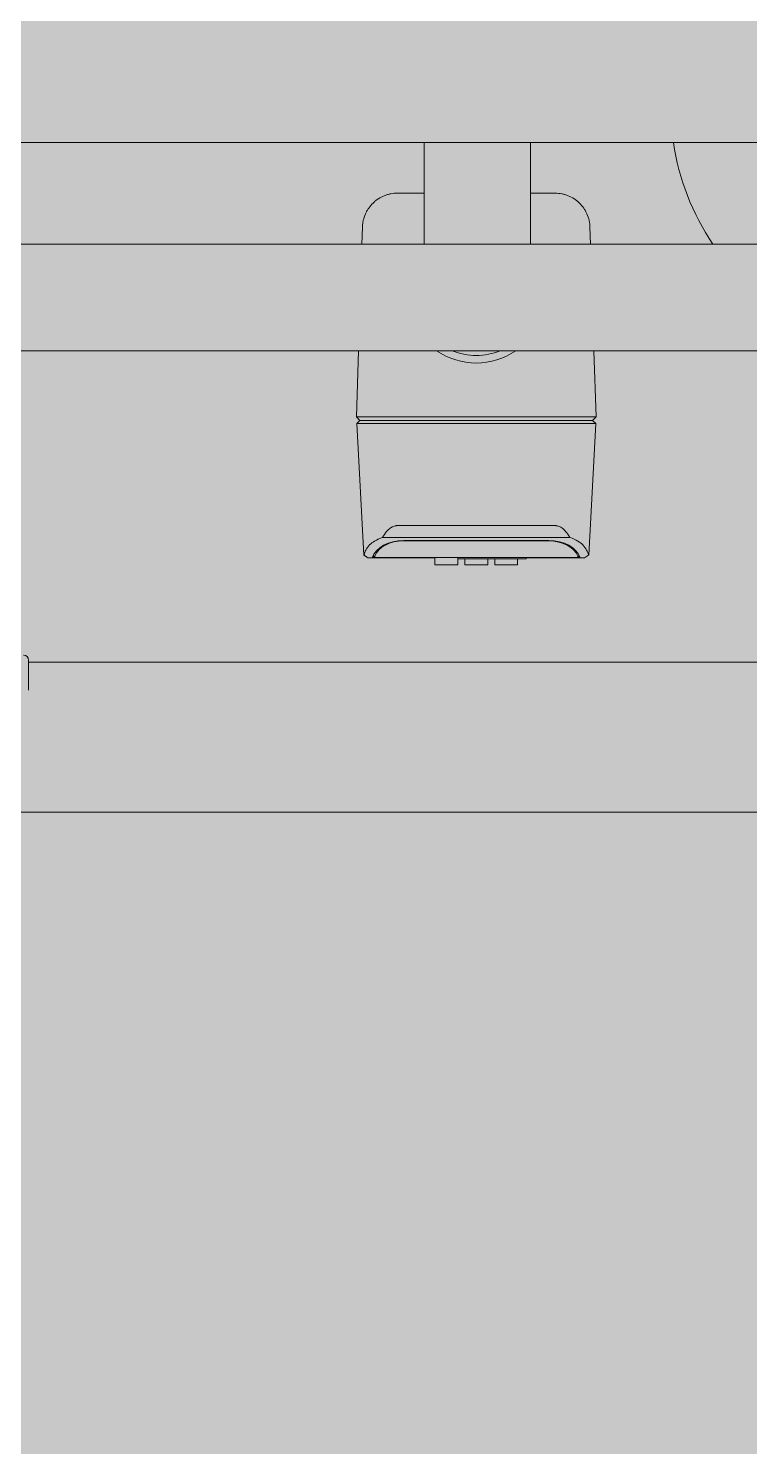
# Model space of a CAD drawing. Header units: centimetres. Extents: x 405564 to 502064, y 46284 to 60634.
# Drawn here: x 484490.16 to 484504.61, y 56721.81 to 56750.2 of the extents above; entities that cross this region are included whole.
import ezdxf

# ---------------------------------------------------------------- set-up
doc = ezdxf.new("R2010")
doc.units = ezdxf.units.CM
doc.linetypes.add('ACAD_ISO07W100', pattern=[3, 0, -3])
doc.linetypes.add('DOT', pattern=[0.25, 0, -0.25])
doc.layers.get('0').update_dxf_attribs({"color": 8, "lineweight": 9})
doc.layers.add('0-KRCN-MİMARİ-220526', color=8, linetype='Continuous', lineweight=9)
doc.layers.add('Visible (ISO)', color=8, linetype='Continuous', lineweight=18)
doc.layers.add('AS_DOS_TERAS_UST', color=8, linetype='ACAD_ISO07W100')
doc.layers.add('AS_NOT_MIMARI', color=8, linetype='Continuous')

# ---------------------------------------------------------------- blocks, each defined once
blk = doc.blocks.new('A$Cdfb98813')
h = blk.add_hatch()
h.set_pattern_fill('ANGLE', color=256, scale=0.3)
h.set_pattern_definition([(0, (182.2423, -979.0145), (0, 2.0955), [1.524, -0.5715]), (90, (182.2423, -979.0145), (-2.0955, 1e-16), [1.524, -0.5715])])
h.paths.add_polyline_path([(1918.018, 199.001), (1545.018, 199.001), (1545.018, 300), (1515.018, 300), (1515.018, 199.001), (238.979, 199.001), (238.979, -429.5), (238.979, -658.015), (1918.018, -658.015)])
h.paths.add_polyline_path([(268.979, -429.5), (268.979, 169.001), (1888.018, 169.001), (1888.018, -628.015), (268.979, -628.015), (268.979, -453.5)], flags=16)
h.paths.add_polyline_path([(1888.018, -429.5), (268.979, -429.5), (268.979, -459.5), (1888.018, -459.5)], flags=0)
h = blk.add_hatch()
h.set_pattern_fill('ANGLE', color=256)
h.set_pattern_definition([(0, (-483849.746, -58273.935), (0, 6.985), [5.08, -1.905]), (90, (-483849.746, -58273.935), (-6.985, 4e-16), [5.08, -1.905])])
h.paths.add_polyline_path([(425.139, -15.05), (800.139, -15.05), (800.139, -100), (900, -100), (900.139, -15.05), (1700, -15.05), (1700, -100), (1800, -100), (1800.139, -15.05), (2235.139, -15.05), (2235.139, -206), (425.139, -206.05)])
at = {"layer": 'Visible (ISO)'}
for p, q in [((739.841, -84.65), (577.321, -84.65)), ((648.342, -84.65), (648.342, -86.682)), ((650.476, -86.682), (650.476, -84.65)), ((647.807, -85.662), (648.342, -85.662)), ((650.476, -85.662), (650.965, -85.662)), ((647.108, -86.34), (647.097, -86.682)), ((651.665, -86.34), (651.676, -86.682)), ((672.383, -86.682), (616.864, -86.682)), ((672.383, -88.815), (616.864, -88.815)), ((647.029, -88.815), (646.986, -90.142)), ((651.744, -88.815), (651.786, -90.142)), ((651.786, -90.142), (646.986, -90.142)), ((646.986, -90.142), (647.056, -90.212)), ((647.056, -90.212), (646.992, -90.276)), ((651.78, -90.276), (646.992, -90.276)), ((646.992, -90.276), (647.132, -92.907)), ((651.78, -90.276), (651.64, -92.907)), ((651.786, -90.142), (651.716, -90.212)), ((651.716, -90.212), (651.78, -90.276)), ((647.512, -92.553), (651.26, -92.553)), ((650.844, -92.623), (647.929, -92.623)), ((647.933, -92.613), (650.839, -92.613)), ((647.132, -92.907), (647.132, -92.907)), ((647.216, -92.962), (647.132, -92.907)), ((647.217, -92.962), (647.216, -92.962)), ((647.217, -92.962), (647.304, -92.962)), ((647.916, -92.962), (647.304, -92.962)), ((647.329, -92.952), (647.329, -92.905)), ((647.329, -92.952), (647.347, -92.952)), ((647.347, -92.952), (647.351, -92.952)), ((651.423, -92.952), (647.351, -92.952)), ((648.556, -92.962), (647.916, -92.962)), ((648.556, -93.102), (648.556, -92.952)), ((649.016, -93.102), (648.556, -93.102)), ((649.016, -93.102), (649.016, -92.952)), ((649.016, -92.982), (649.116, -92.982)), ((649.716, -92.982), (649.116, -92.982)), ((649.156, -93.102), (649.156, -92.982)), ((649.616, -93.102), (649.156, -93.102)), ((649.616, -93.102), (649.616, -92.982)), ((649.716, -92.982), (650.386, -92.982)), ((649.756, -93.102), (649.756, -92.982)), ((650.216, -93.102), (649.756, -93.102)), ((650.216, -93.102), (650.216, -92.982)), ((650.386, -92.982), (650.386, -92.952)), ((650.856, -92.962), (650.386, -92.962)), ((651.469, -92.962), (650.856, -92.962)), ((651.423, -92.952), (651.425, -92.952)), ((651.425, -92.952), (651.444, -92.952)), ((651.444, -92.952), (651.444, -92.905)), ((651.469, -92.962), (651.556, -92.962)), ((651.557, -92.962), (651.556, -92.962)), ((651.64, -92.907), (651.64, -92.907)), ((640.421, -95.608), (640.421, -95.008)), ((640.421, -95.05), (661.595, -95.05)), ((639.494, -98.05), (662.411, -98.05))]:
    blk.add_line(p, q, dxfattribs=at)
for centre, radius, start, end in [((658.16, -83.938), 4.877, 188.3906, 214.2289), ((649.386, -87.662), 1.4, 235.4692, 304.5308), ((649.386, -87.662), 1.25, 247.3211, 292.6789), ((640.321, -95.008), 0.1, 0, 90)]:
    blk.add_arc(centre, radius, start, end, dxfattribs=at)
for centre, major_axis, ratio, start_param, end_param in [((647.933, -93.066), (0.647, 0), 0.700208, 1.570796, 2.909309), ((647.929, -93.043), (-0.6, 0), 0.700208, 4.712389, 5.996004), ((650.839, -93.066), (0.647, 0), 0.700208, 0.232283, 1.570796), ((650.844, -93.043), (-0.6, 0), 0.700208, 3.414026, 4.712389), ((647.929, -93.055), (0.6, 0), 0.700208, 2.859947, 2.893349), ((647.931, -92.964), (-0.58, 0), 0.573576, 6.207265, 6.24804), ((651.352, -92.989), (-0.001, -0.253), 0.283429, 1.750505, 1.807892), ((650.839, -92.966), (0.585, 0), 0.573576, 0.043399, 0.066681), ((650.844, -93.055), (0.6, 0), 0.700208, 0.248243, 0.267445)]:
    blk.add_ellipse(centre, major_axis=major_axis, ratio=ratio, start_param=start_param, end_param=end_param, dxfattribs=at)
for points, knots in [([(647.108, -86.34), (647.108, -86.328), (647.109, -86.317), (647.11, -86.294), (647.112, -86.283), (647.116, -86.25), (647.12, -86.227), (647.135, -86.161), (647.149, -86.119), (647.176, -86.058), (647.186, -86.038), (647.203, -86.008), (647.209, -85.999), (647.221, -85.979), (647.227, -85.97), (647.259, -85.924), (647.288, -85.89), (647.328, -85.851), (647.337, -85.843), (647.354, -85.829), (647.362, -85.821), (647.389, -85.8), (647.407, -85.787), (647.463, -85.751), (647.503, -85.73), (647.565, -85.705), (647.587, -85.697), (647.63, -85.684), (647.652, -85.679), (647.717, -85.666), (647.762, -85.662), (647.807, -85.662)], [0, 0, 0, 0, 0.03125, 0.03125, 0.0625, 0.0625, 0.125, 0.125, 0.25, 0.25, 0.3125, 0.3125, 0.34375, 0.34375, 0.375, 0.375, 0.5, 0.5, 0.53125, 0.53125, 0.5625, 0.5625, 0.625, 0.625, 0.75, 0.75, 0.8125, 0.8125, 0.875, 0.875, 1, 1, 1, 1]), ([(650.965, -85.662), (651.011, -85.662), (651.055, -85.666), (651.099, -85.675), (651.121, -85.679), (651.143, -85.684), (651.164, -85.691), (651.186, -85.697), (651.207, -85.705), (651.228, -85.713), (651.27, -85.73), (651.309, -85.751), (651.347, -85.775), (651.366, -85.787), (651.384, -85.8), (651.402, -85.814), (651.41, -85.821), (651.419, -85.829), (651.427, -85.836), (651.436, -85.843), (651.444, -85.851), (651.452, -85.859), (651.484, -85.89), (651.513, -85.924), (651.539, -85.961), (651.546, -85.97), (651.552, -85.979), (651.558, -85.989), (651.564, -85.999), (651.57, -86.008), (651.575, -86.018), (651.586, -86.038), (651.596, -86.058), (651.605, -86.078), (651.623, -86.119), (651.638, -86.161), (651.648, -86.205), (651.653, -86.227), (651.657, -86.25), (651.66, -86.272), (651.662, -86.294), (651.664, -86.317), (651.665, -86.34)], [-1, -1, -1, -1, -0.875, -0.875, -0.875, -0.8125, -0.8125, -0.8125, -0.75, -0.75, -0.75, -0.625, -0.625, -0.625, -0.5625, -0.5625, -0.5625, -0.53125, -0.53125, -0.53125, -0.5, -0.5, -0.5, -0.375, -0.375, -0.375, -0.34375, -0.34375, -0.34375, -0.3125, -0.3125, -0.3125, -0.25, -0.25, -0.25, -0.125, -0.125, -0.125, -0.0625, -0.0625, -0.0625, 0, 0, 0, 0]), ([(651.716, -90.212), (651.716, -90.212), (651.711, -90.212), (651.641, -90.212), (651.595, -90.212), (651.481, -90.212), (651.413, -90.212), (651.264, -90.212), (651.184, -90.212), (651.093, -90.212), (651.083, -90.212), (650.975, -90.212), (650.905, -90.212), (650.701, -90.212), (650.571, -90.212), (650.194, -90.212), (649.952, -90.212), (649.057, -90.212), (648.418, -90.212), (647.674, -90.212), (647.619, -90.212), (647.464, -90.212), (647.387, -90.212), (647.252, -90.212), (647.196, -90.212), (647.108, -90.212), (647.08, -90.212), (647.06, -90.212), (647.058, -90.212), (647.057, -90.212)], [-12.329713, -12.329713, -12.329713, -12.329713, -11.737435, -11.737435, -11.262606, -11.262606, -10.759721, -10.759721, -10.226332, -10.226332, -10.139977, -10.139977, -9.962484, -9.962484, -9.611138, -9.611138, -8.916822, -8.916822, -6.960271, -6.960271, -6.567626, -6.567626, -6.101861, -6.101861, -5.610523, -5.610523, -5.091932, -5.091932, -4.874355, -4.874355, -4.874355, -4.874355]), ([(647.141, -92.906), (647.147, -92.872), (647.158, -92.838), (647.195, -92.77), (647.22, -92.736), (647.278, -92.677), (647.311, -92.651), (647.396, -92.598), (647.451, -92.573), (647.512, -92.553)], [0.000001, 0.000001, 0.000001, 0.000001, 0.1795995, 0.1795995, 0.3706352, 0.3706352, 0.535871, 0.535871, 0.7454374, 0.7454374, 0.7454374, 0.7454374]), ([(647.512, -92.553), (647.535, -92.512), (647.562, -92.472), (647.615, -92.409), (647.641, -92.384), (647.692, -92.347), (647.717, -92.334), (647.755, -92.323), (647.766, -92.32), (647.783, -92.318), (647.788, -92.318), (647.797, -92.317), (647.801, -92.317), (648.329, -92.317), (648.855, -92.317), (649.91, -92.317), (650.439, -92.317), (650.972, -92.317), (650.975, -92.317), (650.985, -92.318), (650.989, -92.318), (651.006, -92.32), (651.017, -92.322), (651.054, -92.334), (651.079, -92.346), (651.129, -92.381), (651.155, -92.406), (651.209, -92.469), (651.236, -92.511), (651.26, -92.553)], [0.000001, 0.000001, 0.000001, 0.000001, 0.142872, 0.142872, 0.249594, 0.249594, 0.333638, 0.333638, 0.369463, 0.369463, 0.383757, 0.383757, 0.398198, 0.398198, 3.790009, 3.790009, 7.205819, 7.205819, 7.223192, 7.223192, 7.240538, 7.240538, 7.283489, 7.283489, 7.38371, 7.38371, 7.511668, 7.511668, 7.692603, 7.692603, 7.692603, 7.692603]), ([(651.632, -92.906), (651.626, -92.872), (651.614, -92.838), (651.578, -92.77), (651.553, -92.736), (651.494, -92.677), (651.462, -92.651), (651.377, -92.598), (651.321, -92.573), (651.26, -92.553)], [-0.7510978, -0.7510978, -0.7510978, -0.7510978, -0.570056, -0.570056, -0.3774747, -0.3774747, -0.2110562, -0.2110562, -0.000001, -0.000001, -0.000001, -0.000001]), ([(647.141, -92.906), (647.153, -92.916), (647.166, -92.925), (647.191, -92.944), (647.204, -92.953), (647.217, -92.962)], [-0.1232406, -0.1232406, -0.1232406, -0.1232406, -0.0604742, -0.0604742, 0, 0, 0, 0]), ([(651.556, -92.962), (651.569, -92.953), (651.582, -92.944), (651.607, -92.925), (651.62, -92.916), (651.632, -92.906)], [-0.1232562, -0.1232562, -0.1232562, -0.1232562, -0.0627803, -0.0627803, 0, 0, 0, 0]), ([(651.557, -92.962), (651.557, -92.962), (651.557, -92.962), (651.557, -92.962), (651.557, -92.962), (651.557, -92.962), (651.557, -92.962)], [-0.34783821777, -0.34783821777, -0.34783821777, -0.34783821777, -0.34781798728, -0.34781798728, -0.34781798728, -0.34778414832, -0.34778414832, -0.34778414832, -0.34778414832])]:
    blk.add_open_spline(points, degree=3, knots=knots, dxfattribs=at)
for points in [[(647.132, -92.907), (647.132, -92.907), (647.132, -92.907), (647.141, -92.906)], [(647.132, -92.907), (647.132, -92.907), (647.132, -92.907), (647.132, -92.907)], [(647.352, -92.938), (647.353, -92.933), (647.353, -92.929), (647.353, -92.924)], [(651.632, -92.906), (651.637, -92.906), (651.639, -92.907), (651.64, -92.907)]]:
    blk.add_open_spline(points, degree=3, dxfattribs=at)
blk = doc.blocks.new('A$C6A10306C')
at = {"layer": 'AS_DOS_TERAS_UST', "linetype": 'DOT', "ltscale": 80}
blk.add_line((14085.68, -3901.454), (13710.68, -3901.454), dxfattribs=at)
at = {"layer": 'AS_NOT_MIMARI'}
blk.add_blockref('A$Cdfb98813', (13285.68, -3801.454), dxfattribs=at)

msp = doc.modelspace()

# ---------------------------------------------------------------- block references
at = {"layer": '0-KRCN-MİMARİ-220526'}
msp.add_blockref('A$C6A10306C', (470564.066, 60634.016), dxfattribs=at)

doc.saveas('drawing.dxf')
